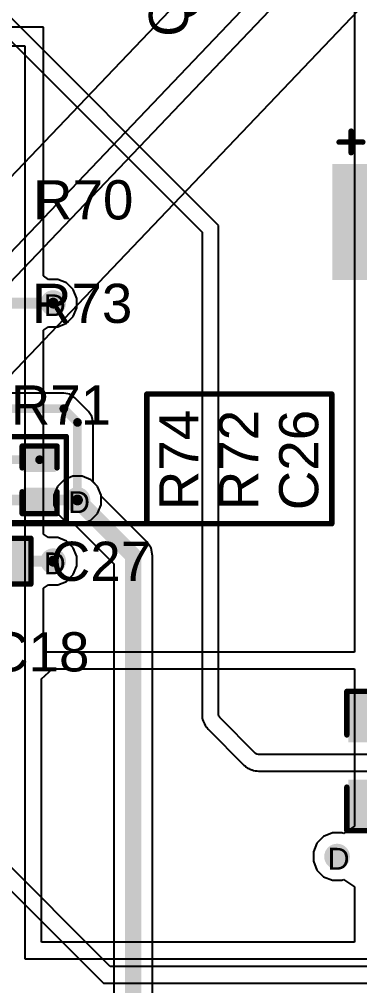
# Model space of a CAD drawing. Header units: inches. Extents: x -11 to 5428, y 0 to 5423.
# Drawn here: x 324.15 to 332.09, y 57.88 to 80.42 of the extents above; entities that cross this region are included whole.
import ezdxf

# ---------------------------------------------------------------- set-up
doc = ezdxf.new("R2010")
doc.units = ezdxf.units.IN
for name, color, linetype in [('Bottom Layer', 5, 'Continuous'), ('Drill Drawing', 1, 'Continuous'), ('GND', 16, 'Continuous'), ('PWR', 76, 'Continuous'), ('Top Layer', 1, 'Continuous'), ('Top Overlay', 2, 'Continuous'), ('Top Paste', 8, 'Continuous'), ('Top Solder', 216, 'Continuous'), ('Via Holes', 16, 'Continuous')]:
    doc.layers.add(name, color=color, linetype=linetype)
doc.styles.add('Arial', font='', dxfattribs={"height": 0.2})
doc.styles.get('Arial').set_extended_font_data('Arial')

# ---------------------------------------------------------------- blocks, each defined once
blk = doc.blocks.new('UCD_220_F_10__D___569')
at = {"layer": 'Top Layer'}
for points in [[(-6, 1.25), (-2, 1.25), (-2, -1.25), (-6, -1.25)], [(2, 1.25), (6, 1.25), (6, -1.25), (2, -1.25)]]:
    blk.add_hatch(color=1, dxfattribs=at).paths.add_polyline_path(points)
at = {"layer": 'Top Paste'}
for points in [[(-6, 1.25), (-2, 1.25), (-2, -1.25), (-6, -1.25)], [(2, 1.25), (6, 1.25), (6, -1.25), (2, -1.25)]]:
    blk.add_hatch(color=8, dxfattribs=at).paths.add_polyline_path(points)
at = {"layer": 'Top Solder'}
for points in [[(-6.102, 1.352), (-1.898, 1.352), (-1.898, -1.352), (-6.102, -1.352)], [(1.898, 1.352), (6.102, 1.352), (6.102, -1.352), (1.898, -1.352)]]:
    blk.add_hatch(color=216, dxfattribs=at).paths.add_polyline_path(points)
at = {"layer": 'Top Overlay'}
for points in [[(-5.131, 3.708, 0.127, 0.127, 0), (-3.632, 5.207, 0.127, 0.127, 0)], [(-3.632, 5.207, 0.127, 0.127, 0), (5.131, 5.207, 0.127, 0.127, 0)], [(5.131, 1.499, 0.127, 0.127, 0), (5.131, 5.207, 0.127, 0.127, 0)], [(-5.131, 1.524, 0.127, 0.127, 0), (-5.131, 3.708, 0.127, 0.127, 0)], [(-5.664, 1.618, 0.127, 0.127, 0), (-5.664, 2.121, 0.127, 0.127, 0)], [(-5.946, 1.866, 0.127, 0.127, 0), (-5.392, 1.866, 0.127, 0.127, 0)], [(-5.131, -3.708, 0.127, 0.127, 0), (-5.131, -1.524, 0.127, 0.127, 0)], [(5.131, -5.207, 0.127, 0.127, 0), (5.131, -1.499, 0.127, 0.127, 0)], [(-5.131, -3.708, 0.127, 0.127, 0), (-3.632, -5.207, 0.127, 0.127, 0)], [(-3.632, -5.207, 0.127, 0.127, 0), (5.131, -5.207, 0.127, 0.127, 0)]]:
    blk.add_lwpolyline(points, format="xyseb", dxfattribs=at)
for points in [[(-3.664, 5.207, 0.0635, 0.0635, 1), (-3.6, 5.207, 0.0635, 0.0635, 1)], [(-3.664, 5.207, 0.0635, 0.0635, 1), (-3.6, 5.207, 0.0635, 0.0635, 1)], [(5.099, 5.207, 0.0635, 0.0635, 1), (5.163, 5.207, 0.0635, 0.0635, 1)], [(5.099, 5.207, 0.0635, 0.0635, 1), (5.163, 5.207, 0.0635, 0.0635, 1)], [(-5.163, 3.708, 0.0635, 0.0635, 1), (-5.099, 3.708, 0.0635, 0.0635, 1)], [(-5.163, 3.708, 0.0635, 0.0635, 1), (-5.099, 3.708, 0.0635, 0.0635, 1)], [(-5.696, 2.121, 0.0635, 0.0635, 1), (-5.632, 2.121, 0.0635, 0.0635, 1)], [(-5.977, 1.866, 0.0635, 0.0635, 1), (-5.914, 1.866, 0.0635, 0.0635, 1)], [(-5.424, 1.866, 0.0635, 0.0635, 1), (-5.36, 1.866, 0.0635, 0.0635, 1)], [(-5.696, 1.618, 0.0635, 0.0635, 1), (-5.632, 1.618, 0.0635, 0.0635, 1)], [(-5.163, 1.524, 0.0635, 0.0635, 1), (-5.099, 1.524, 0.0635, 0.0635, 1)], [(5.099, 1.499, 0.0635, 0.0635, 1), (5.163, 1.499, 0.0635, 0.0635, 1)], [(-5.163, -1.524, 0.0635, 0.0635, 1), (-5.099, -1.524, 0.0635, 0.0635, 1)], [(5.099, -1.499, 0.0635, 0.0635, 1), (5.163, -1.499, 0.0635, 0.0635, 1)], [(-5.163, -3.708, 0.0635, 0.0635, 1), (-5.099, -3.708, 0.0635, 0.0635, 1)], [(-5.163, -3.708, 0.0635, 0.0635, 1), (-5.099, -3.708, 0.0635, 0.0635, 1)], [(-3.664, -5.207, 0.0635, 0.0635, 1), (-3.6, -5.207, 0.0635, 0.0635, 1)], [(-3.664, -5.207, 0.0635, 0.0635, 1), (-3.6, -5.207, 0.0635, 0.0635, 1)], [(5.099, -5.207, 0.0635, 0.0635, 1), (5.163, -5.207, 0.0635, 0.0635, 1)], [(5.099, -5.207, 0.0635, 0.0635, 1), (5.163, -5.207, 0.0635, 0.0635, 1)]]:
    blk.add_lwpolyline(points, format="xyseb", close=True, dxfattribs=at)
blk = doc.blocks.new('C___0805_572')
at = {"layer": 'Top Layer'}
for points in [[(-1.524, 0.762), (-0.508, 0.762), (-0.508, -0.762), (-1.524, -0.762)], [(0.508, 0.762), (1.524, 0.762), (1.524, -0.762), (0.508, -0.762)]]:
    blk.add_hatch(color=1, dxfattribs=at).paths.add_polyline_path(points)
at = {"layer": 'Top Paste'}
for points in [[(-1.524, 0.762), (-0.508, 0.762), (-0.508, -0.762), (-1.524, -0.762)], [(0.508, 0.762), (1.524, 0.762), (1.524, -0.762), (0.508, -0.762)]]:
    blk.add_hatch(color=8, dxfattribs=at).paths.add_polyline_path(points)
at = {"layer": 'Top Solder'}
for points in [[(-1.594, 0.832), (-0.438, 0.832), (-0.438, -0.832), (-1.594, -0.832)], [(0.438, 0.832), (1.594, 0.832), (1.594, -0.832), (0.438, -0.832)]]:
    blk.add_hatch(color=216, dxfattribs=at).paths.add_polyline_path(points)
at = {"layer": 'Top Overlay'}
for points in [[(-1.626, 0.864, 0.127, 0.127, 0), (-1.626, -0.864, 0.127, 0.127, 0)], [(-1.626, 0.864, 0.127, 0.127, 0), (-0.61, 0.864, 0.127, 0.127, 0)], [(0.61, 0.864, 0.127, 0.127, 0), (1.626, 0.864, 0.127, 0.127, 0)], [(1.626, 0.864, 0.127, 0.127, 0), (1.626, -0.864, 0.127, 0.127, 0)], [(-1.626, -0.864, 0.127, 0.127, 0), (-0.61, -0.864, 0.127, 0.127, 0)], [(0.61, -0.864, 0.127, 0.127, 0), (1.626, -0.864, 0.127, 0.127, 0)]]:
    blk.add_lwpolyline(points, format="xyseb", dxfattribs=at)
for points in [[(-1.657, 0.864, 0.0635, 0.0635, 1), (-1.594, 0.864, 0.0635, 0.0635, 1)], [(-1.657, 0.864, 0.0635, 0.0635, 1), (-1.594, 0.864, 0.0635, 0.0635, 1)], [(-0.641, 0.864, 0.0635, 0.0635, 1), (-0.578, 0.864, 0.0635, 0.0635, 1)], [(0.578, 0.864, 0.0635, 0.0635, 1), (0.641, 0.864, 0.0635, 0.0635, 1)], [(1.594, 0.864, 0.0635, 0.0635, 1), (1.657, 0.864, 0.0635, 0.0635, 1)], [(1.594, 0.864, 0.0635, 0.0635, 1), (1.657, 0.864, 0.0635, 0.0635, 1)], [(-1.657, -0.864, 0.0635, 0.0635, 1), (-1.594, -0.864, 0.0635, 0.0635, 1)], [(-1.657, -0.864, 0.0635, 0.0635, 1), (-1.594, -0.864, 0.0635, 0.0635, 1)], [(-0.641, -0.864, 0.0635, 0.0635, 1), (-0.578, -0.864, 0.0635, 0.0635, 1)], [(0.578, -0.864, 0.0635, 0.0635, 1), (0.641, -0.864, 0.0635, 0.0635, 1)], [(1.594, -0.864, 0.0635, 0.0635, 1), (1.657, -0.864, 0.0635, 0.0635, 1)], [(1.594, -0.864, 0.0635, 0.0635, 1), (1.657, -0.864, 0.0635, 0.0635, 1)]]:
    blk.add_lwpolyline(points, format="xyseb", close=True, dxfattribs=at)
blk = doc.blocks.new('C___0402_584')
at = {"layer": 'Top Layer'}
for points in [[(-0.698, -0.317), (-0.698, 0.318), (-0.241, 0.318), (-0.241, -0.317)], [(0.241, -0.317), (0.241, 0.318), (0.699, 0.318), (0.699, -0.317)]]:
    blk.add_hatch(color=1, dxfattribs=at).paths.add_polyline_path(points)
at = {"layer": 'Top Paste'}
for points in [[(-0.698, -0.317), (-0.698, 0.318), (-0.241, 0.318), (-0.241, -0.317)], [(0.241, -0.317), (0.241, 0.318), (0.699, 0.318), (0.699, -0.317)]]:
    blk.add_hatch(color=8, dxfattribs=at).paths.add_polyline_path(points)
at = {"layer": 'Top Solder'}
for points in [[(-0.758, -0.377), (-0.758, 0.378), (-0.181, 0.378), (-0.181, -0.377)], [(0.181, -0.377), (0.181, 0.378), (0.759, 0.378), (0.759, -0.377)]]:
    blk.add_hatch(color=216, dxfattribs=at).paths.add_polyline_path(points)
at = {"layer": 'Top Overlay'}
for points in [[(-0.787, -0.406, 0.127, 0.127, 0), (-0.787, 0.406, 0.127, 0.127, 0)], [(-0.279, 0.406, 0.127, 0.127, 0), (-0.787, 0.406, 0.127, 0.127, 0)], [(0.787, 0.406, 0.127, 0.127, 0), (0.279, 0.406, 0.127, 0.127, 0)], [(0.787, -0.406, 0.127, 0.127, 0), (0.787, 0.406, 0.127, 0.127, 0)], [(-0.279, -0.406, 0.127, 0.127, 0), (-0.787, -0.406, 0.127, 0.127, 0)], [(0.787, -0.406, 0.127, 0.127, 0), (0.279, -0.406, 0.127, 0.127, 0)]]:
    blk.add_lwpolyline(points, format="xyseb", dxfattribs=at)
for points in [[(-0.819, 0.406, 0.0635, 0.0635, 1), (-0.756, 0.406, 0.0635, 0.0635, 1)], [(-0.819, 0.406, 0.0635, 0.0635, 1), (-0.756, 0.406, 0.0635, 0.0635, 1)], [(-0.311, 0.406, 0.0635, 0.0635, 1), (-0.248, 0.406, 0.0635, 0.0635, 1)], [(0.248, 0.406, 0.0635, 0.0635, 1), (0.311, 0.406, 0.0635, 0.0635, 1)], [(0.756, 0.406, 0.0635, 0.0635, 1), (0.819, 0.406, 0.0635, 0.0635, 1)], [(0.756, 0.406, 0.0635, 0.0635, 1), (0.819, 0.406, 0.0635, 0.0635, 1)], [(-0.819, -0.406, 0.0635, 0.0635, 1), (-0.756, -0.406, 0.0635, 0.0635, 1)], [(-0.819, -0.406, 0.0635, 0.0635, 1), (-0.756, -0.406, 0.0635, 0.0635, 1)], [(-0.311, -0.406, 0.0635, 0.0635, 1), (-0.248, -0.406, 0.0635, 0.0635, 1)], [(0.248, -0.406, 0.0635, 0.0635, 1), (0.311, -0.406, 0.0635, 0.0635, 1)], [(0.756, -0.406, 0.0635, 0.0635, 1), (0.819, -0.406, 0.0635, 0.0635, 1)], [(0.756, -0.406, 0.0635, 0.0635, 1), (0.819, -0.406, 0.0635, 0.0635, 1)]]:
    blk.add_lwpolyline(points, format="xyseb", close=True, dxfattribs=at)
blk = doc.blocks.new('C___0603_585')
at = {"layer": 'Top Layer'}
for points in [[(-0.381, 0.444), (-0.381, -0.445), (-1.143, -0.445), (-1.143, 0.444)], [(1.143, 0.444), (1.143, -0.445), (0.381, -0.445), (0.381, 0.444)]]:
    blk.add_hatch(color=1, dxfattribs=at).paths.add_polyline_path(points)
at = {"layer": 'Top Paste'}
for points in [[(-0.381, 0.444), (-0.381, -0.445), (-1.143, -0.445), (-1.143, 0.444)], [(1.143, 0.444), (1.143, -0.445), (0.381, -0.445), (0.381, 0.444)]]:
    blk.add_hatch(color=8, dxfattribs=at).paths.add_polyline_path(points)
at = {"layer": 'Top Solder'}
for points in [[(-0.321, 0.504), (-0.321, -0.505), (-1.203, -0.505), (-1.203, 0.504)], [(1.203, 0.504), (1.203, -0.505), (0.321, -0.505), (0.321, 0.504)]]:
    blk.add_hatch(color=216, dxfattribs=at).paths.add_polyline_path(points)
at = {"layer": 'Top Overlay'}
for points in [[(-1.245, 0.533, 0.127, 0.127, 0), (-1.245, -0.533, 0.127, 0.127, 0)], [(-0.457, 0.533, 0.127, 0.127, 0), (-1.245, 0.533, 0.127, 0.127, 0)], [(1.245, 0.533, 0.127, 0.127, 0), (0.457, 0.533, 0.127, 0.127, 0)], [(1.245, 0.533, 0.127, 0.127, 0), (1.245, -0.533, 0.127, 0.127, 0)], [(-0.457, -0.533, 0.127, 0.127, 0), (-1.245, -0.533, 0.127, 0.127, 0)], [(1.245, -0.533, 0.127, 0.127, 0), (0.457, -0.533, 0.127, 0.127, 0)]]:
    blk.add_lwpolyline(points, format="xyseb", dxfattribs=at)
for points in [[(-1.276, 0.533, 0.0635, 0.0635, 1), (-1.213, 0.533, 0.0635, 0.0635, 1)], [(-1.276, 0.533, 0.0635, 0.0635, 1), (-1.213, 0.533, 0.0635, 0.0635, 1)], [(-0.489, 0.533, 0.0635, 0.0635, 1), (-0.425, 0.533, 0.0635, 0.0635, 1)], [(0.425, 0.533, 0.0635, 0.0635, 1), (0.489, 0.533, 0.0635, 0.0635, 1)], [(1.213, 0.533, 0.0635, 0.0635, 1), (1.276, 0.533, 0.0635, 0.0635, 1)], [(1.213, 0.533, 0.0635, 0.0635, 1), (1.276, 0.533, 0.0635, 0.0635, 1)], [(-1.276, -0.533, 0.0635, 0.0635, 1), (-1.213, -0.533, 0.0635, 0.0635, 1)], [(-1.276, -0.533, 0.0635, 0.0635, 1), (-1.213, -0.533, 0.0635, 0.0635, 1)], [(-0.489, -0.533, 0.0635, 0.0635, 1), (-0.425, -0.533, 0.0635, 0.0635, 1)], [(0.425, -0.533, 0.0635, 0.0635, 1), (0.489, -0.533, 0.0635, 0.0635, 1)], [(1.213, -0.533, 0.0635, 0.0635, 1), (1.276, -0.533, 0.0635, 0.0635, 1)], [(1.213, -0.533, 0.0635, 0.0635, 1), (1.276, -0.533, 0.0635, 0.0635, 1)]]:
    blk.add_lwpolyline(points, format="xyseb", close=True, dxfattribs=at)
blk = doc.blocks.new('13_WQFN_HR__3_2__610')
at = {"layer": 'Top Solder'}
for p in [(-0.423, 1.047), (1.31, 1.075), (1.302, -1.253), (-0.423, -1.678)]:
    blk.add_line(p, (5353.868, -5108.198), dxfattribs=at)

msp = doc.modelspace()

# ---------------------------------------------------------------- hatches: boundary and pattern name
at = {"layer": 'Bottom Layer'}
h = msp.add_hatch(color=5, dxfattribs=at)
edge = h.paths.add_edge_path()
edge.add_arc((324.942, 73.802), 0.3, 0, 360)
h = msp.add_hatch(color=5, dxfattribs=at)
edge = h.paths.add_edge_path()
edge.add_arc((325.509, 69.209), 0.3, 0, 360)
h = msp.add_hatch(color=5, dxfattribs=at)
edge = h.paths.add_edge_path()
edge.add_arc((324.942, 67.781), 0.3, 0, 360)
h = msp.add_hatch(color=5, dxfattribs=at)
edge = h.paths.add_edge_path()
edge.add_arc((331.567, 60.89), 0.3, 0, 360)
at = {"layer": 'GND'}
h = msp.add_hatch(color=16, dxfattribs=at)
edge = h.paths.add_edge_path()
edge.add_arc((324.942, 73.802), 0.3, 0, 360)
h = msp.add_hatch(color=16, dxfattribs=at)
edge = h.paths.add_edge_path()
edge.add_arc((325.509, 69.209), 0.3, 0, 360)
h = msp.add_hatch(color=16, dxfattribs=at)
edge = h.paths.add_edge_path()
edge.add_arc((324.942, 67.781), 0.3, 0, 360)
h = msp.add_hatch(color=16, dxfattribs=at)
edge = h.paths.add_edge_path()
edge.add_arc((331.567, 60.89), 0.3, 0, 360)
at = {"layer": 'PWR'}
h = msp.add_hatch(color=76, dxfattribs=at)
edge = h.paths.add_edge_path()
edge.add_arc((324.942, 73.802), 0.3, 0, 360)
h = msp.add_hatch(color=76, dxfattribs=at)
edge = h.paths.add_edge_path()
edge.add_arc((325.509, 69.209), 0.3, 0, 360)
h = msp.add_hatch(color=76, dxfattribs=at)
edge = h.paths.add_edge_path()
edge.add_arc((324.942, 67.781), 0.3, 0, 360)
h = msp.add_hatch(color=76, dxfattribs=at)
edge = h.paths.add_edge_path()
edge.add_arc((331.567, 60.89), 0.3, 0, 360)
at = {"layer": 'Top Layer'}
h = msp.add_hatch(color=1, dxfattribs=at)
edge = h.paths.add_edge_path()
edge.add_arc((324.942, 73.802), 0.3, 0, 360)
h = msp.add_hatch(color=1, dxfattribs=at)
edge = h.paths.add_edge_path()
edge.add_arc((325.509, 69.209), 0.3, 0, 360)
h = msp.add_hatch(color=1, dxfattribs=at)
edge = h.paths.add_edge_path()
edge.add_arc((324.942, 67.781), 0.3, 0, 360)
h = msp.add_hatch(color=1, dxfattribs=at)
edge = h.paths.add_edge_path()
edge.add_arc((331.567, 60.89), 0.3, 0, 360)
at = {"layer": 'Via Holes'}
h = msp.add_hatch(color=7, dxfattribs=at)
edge = h.paths.add_edge_path()
edge.add_arc((324.942, 73.802), 0.15, 0, 360)
h = msp.add_hatch(color=7, dxfattribs=at)
edge = h.paths.add_edge_path()
edge.add_arc((325.509, 69.209), 0.15, 0, 360)
h = msp.add_hatch(color=7, dxfattribs=at)
edge = h.paths.add_edge_path()
edge.add_arc((324.942, 67.781), 0.15, 0, 360)
h = msp.add_hatch(color=7, dxfattribs=at)
edge = h.paths.add_edge_path()
edge.add_arc((331.567, 60.89), 0.15, 0, 360)

# ---------------------------------------------------------------- linework, layer by layer
at = {"layer": 'Bottom Layer'}
for p, q in [((325.196, 69.678), (325.04, 69.522)), ((325.399, 69.763), (325.196, 69.678)), ((325.62, 69.763), (325.399, 69.763)), ((325.823, 69.678), (325.62, 69.763)), ((325.979, 69.522), (325.823, 69.678)), ((325.04, 69.522), (324.955, 69.319)), ((326.063, 69.319), (325.979, 69.522)), ((324.955, 69.319), (324.955, 69.098)), ((326.063, 69.296), (326.063, 69.319)), ((327.13, 68.229), (326.063, 69.296)), ((324.955, 69.098), (325.04, 68.895)), ((325.04, 68.895), (325.196, 68.739)), ((325.196, 68.739), (325.399, 68.655)), ((325.399, 68.655), (325.422, 68.655)), ((325.422, 68.655), (326.356, 67.721)), ((327.228, 68.082), (327.13, 68.229)), ((327.13, 68.229), (327.13, 68.229)), ((327.262, 67.909), (327.228, 68.082)), ((327.262, 48.328), (327.262, 67.909)), ((327.262, 67.909), (327.262, 67.909)), ((326.356, 67.721), (326.356, 48.14))]:
    msp.add_line(p, q, dxfattribs=at)
for points in [[(325.509, 69.209, 0.381, 0.381, 0), (326.809, 67.909, 0.381, 0.381, 0)], [(326.809, 48.14, 0.381, 0.381, 0), (326.809, 67.909, 0.381, 0.381, 0)]]:
    msp.add_lwpolyline(points, format="xyseb", dxfattribs=at)
for points in [[(325.414, 69.209, 0.191, 0.191, 1), (325.605, 69.209, 0.191, 0.191, 1)], [(326.714, 67.909, 0.191, 0.191, 1), (326.904, 67.909, 0.191, 0.191, 1)], [(326.714, 67.909, 0.191, 0.191, 1), (326.904, 67.909, 0.191, 0.191, 1)]]:
    msp.add_lwpolyline(points, format="xyseb", close=True, dxfattribs=at)
at = {"layer": 'GND'}
for p, q in [((325.196, 69.678), (325.04, 69.522)), ((325.399, 69.763), (325.196, 69.678)), ((325.62, 69.763), (325.399, 69.763)), ((325.823, 69.678), (325.62, 69.763)), ((325.979, 69.522), (325.823, 69.678)), ((325.04, 69.522), (324.955, 69.319)), ((326.063, 69.319), (325.979, 69.522)), ((324.955, 69.319), (324.955, 69.098)), ((326.063, 69.098), (326.063, 69.319)), ((324.955, 69.098), (325.04, 68.895)), ((325.979, 68.895), (326.063, 69.098)), ((325.04, 68.895), (325.196, 68.739)), ((325.823, 68.739), (325.979, 68.895)), ((325.196, 68.739), (325.399, 68.655)), ((325.399, 68.655), (325.62, 68.655)), ((325.62, 68.655), (325.823, 68.739))]:
    msp.add_line(p, q, dxfattribs=at)
at = {"layer": 'PWR'}
for p, q in [((331.971, 91.415), (331.971, 65.659)), ((324.714, 80.239), (312.115, 80.239)), ((324.714, 74.436), (324.714, 80.239)), ((312.504, 79.807), (324.282, 79.807)), ((324.282, 79.807), (324.282, 58.502)), ((324.832, 74.356), (324.714, 74.436)), ((325.053, 74.356), (324.832, 74.356)), ((325.256, 74.272), (325.053, 74.356)), ((325.412, 74.116), (325.256, 74.272)), ((325.496, 73.913), (325.412, 74.116)), ((325.496, 73.692), (325.496, 73.913)), ((325.412, 73.489), (325.496, 73.692)), ((325.053, 73.248), (325.256, 73.333)), ((325.256, 73.333), (325.412, 73.489)), ((324.714, 73.169), (324.832, 73.248)), ((324.714, 68.414), (324.714, 73.169)), ((324.832, 73.248), (325.053, 73.248)), ((324.832, 68.335), (324.714, 68.414)), ((325.053, 68.335), (324.832, 68.335)), ((325.256, 68.25), (325.053, 68.335)), ((325.412, 68.095), (325.256, 68.25)), ((325.496, 67.891), (325.412, 68.095)), ((325.496, 67.671), (325.496, 67.891)), ((325.412, 67.467), (325.496, 67.671)), ((325.256, 67.311), (325.412, 67.467)), ((324.714, 67.148), (324.832, 67.227)), ((324.832, 67.227), (325.053, 67.227)), ((325.053, 67.227), (325.256, 67.311)), ((324.714, 65.659), (324.714, 67.148)), ((331.971, 65.659), (324.714, 65.659)), ((324.67, 65.034), (324.924, 65.271)), ((324.924, 65.271), (331.971, 65.271)), ((331.971, 65.271), (331.971, 61.598)), ((324.67, 58.89), (324.67, 65.034)), ((331.971, 61.598), (331.717, 61.428)), ((331.253, 61.36), (331.097, 61.204)), ((331.457, 61.444), (331.253, 61.36)), ((331.677, 61.444), (331.457, 61.444)), ((331.717, 61.428), (331.677, 61.444)), ((331.097, 61.204), (331.013, 61)), ((331.013, 61), (331.013, 60.78)), ((331.013, 60.78), (331.097, 60.576)), ((331.097, 60.576), (331.253, 60.421)), ((331.253, 60.421), (331.457, 60.336)), ((331.457, 60.336), (331.677, 60.336)), ((331.677, 60.336), (331.717, 60.353)), ((331.717, 60.353), (331.971, 60.183)), ((331.971, 60.183), (331.971, 58.89)), ((331.971, 58.89), (324.67, 58.89)), ((324.282, 58.502), (332.359, 58.502))]:
    msp.add_line(p, q, dxfattribs=at)
at = {"layer": 'Top Layer'}
for p, q in [((328.803, 75.616), (323.445, 80.973)), ((323.171, 80.699), (328.415, 75.455)), ((328.803, 69.507), (328.803, 75.616)), ((328.415, 75.455), (328.415, 69.507)), ((325.19, 71.701), (323.672, 71.701)), ((325.329, 71.674), (325.19, 71.701)), ((325.19, 71.701), (325.19, 71.701)), ((325.446, 71.595), (325.329, 71.674)), ((325.766, 71.276), (325.446, 71.595)), ((325.844, 71.158), (325.766, 71.276)), ((325.766, 71.276), (325.766, 71.276)), ((325.872, 71.019), (325.844, 71.158)), ((325.872, 69.63), (325.872, 71.019)), ((325.872, 71.019), (325.872, 71.019)), ((325.979, 69.522), (325.872, 69.63)), ((326.063, 69.319), (325.979, 69.522)), ((328.415, 69.507), (328.415, 64.199)), ((328.803, 64.199), (328.803, 69.507)), ((326.063, 69.098), (326.063, 69.319)), ((325.979, 68.895), (326.063, 69.098)), ((325.823, 68.739), (325.979, 68.895)), ((322.923, 68.726), (325.196, 68.726)), ((325.196, 68.726), (325.208, 68.734)), ((325.196, 68.726), (325.196, 68.726)), ((325.208, 68.734), (325.399, 68.655)), ((325.399, 68.655), (325.62, 68.655)), ((325.62, 68.655), (325.823, 68.739)), ((326.274, 58.326), (320.564, 64.037)), ((328.415, 64.199), (328.422, 64.161)), ((328.422, 64.161), (328.422, 64.123)), ((328.422, 64.123), (328.429, 64.088)), ((328.429, 64.088), (328.444, 64.052)), ((328.444, 64.052), (328.444, 64.05)), ((328.444, 64.05), (328.445, 64.048)), ((328.445, 64.048), (328.471, 63.987)), ((328.81, 64.163), (328.803, 64.199)), ((328.83, 64.133), (328.81, 64.163)), ((329.665, 63.298), (328.83, 64.133)), ((328.471, 63.987), (328.471, 63.985)), ((328.471, 63.985), (328.472, 63.983)), ((328.472, 63.983), (328.487, 63.948)), ((328.487, 63.948), (328.507, 63.918)), ((328.507, 63.918), (328.534, 63.89)), ((328.534, 63.89), (328.555, 63.859)), ((328.555, 63.859), (329.39, 63.024)), ((320.289, 63.762), (326, 58.051)), ((329.695, 63.278), (329.665, 63.298)), ((329.73, 63.271), (329.695, 63.278)), ((336.626, 63.271), (329.73, 63.271)), ((329.39, 63.024), (329.422, 63.003)), ((329.422, 63.003), (329.449, 62.975)), ((329.449, 62.975), (329.479, 62.955)), ((329.479, 62.955), (329.514, 62.941)), ((329.514, 62.941), (329.516, 62.94)), ((329.516, 62.94), (329.518, 62.939)), ((329.518, 62.939), (329.58, 62.914)), ((329.58, 62.914), (329.582, 62.913)), ((329.582, 62.913), (329.584, 62.912)), ((329.584, 62.912), (329.619, 62.897)), ((329.619, 62.897), (329.654, 62.89)), ((329.654, 62.89), (329.693, 62.89)), ((329.693, 62.89), (329.73, 62.883)), ((329.73, 62.883), (336.465, 62.883)), ((339.208, 58.326), (326.274, 58.326)), ((326, 58.051), (326, 58.051)), ((326, 58.051), (326.114, 57.937)), ((326.114, 57.937), (340.127, 57.937))]:
    msp.add_line(p, q, dxfattribs=at)
for points in [[(323.387, 73.802, 0.254, 0.254, 0), (324.942, 73.802, 0.254, 0.254, 0)], [(323.19, 71.339, 0.203, 0.203, 0), (325.19, 71.339, 0.203, 0.203, 0)], [(325.19, 71.339, 0.203, 0.203, 0), (325.509, 71.019, 0.203, 0.203, 0)], [(325.509, 69.209, 0.203, 0.203, 0), (325.509, 71.019, 0.203, 0.203, 0)], [(323.495, 70.148, 0.203, 0.203, 0), (324.625, 70.148, 0.203, 0.203, 0)], [(323.495, 69.209, 0.254, 0.254, 0), (325.509, 69.209, 0.254, 0.254, 0)], [(323.939, 67.781, 0.254, 0.254, 0), (324.942, 67.781, 0.254, 0.254, 0)]]:
    msp.add_lwpolyline(points, format="xyseb", dxfattribs=at)
for points in [[(324.879, 73.802, 0.127, 0.127, 1), (325.006, 73.802, 0.127, 0.127, 1)], [(325.139, 71.339, 0.102, 0.102, 1), (325.241, 71.339, 0.102, 0.102, 1)], [(325.139, 71.339, 0.102, 0.102, 1), (325.241, 71.339, 0.102, 0.102, 1)], [(325.459, 71.019, 0.102, 0.102, 1), (325.56, 71.019, 0.102, 0.102, 1)], [(325.459, 71.019, 0.102, 0.102, 1), (325.56, 71.019, 0.102, 0.102, 1)], [(324.574, 70.148, 0.102, 0.102, 1), (324.676, 70.148, 0.102, 0.102, 1)], [(325.446, 69.209, 0.127, 0.127, 1), (325.573, 69.209, 0.127, 0.127, 1)], [(325.459, 69.209, 0.102, 0.102, 1), (325.56, 69.209, 0.102, 0.102, 1)], [(324.879, 67.781, 0.127, 0.127, 1), (325.006, 67.781, 0.127, 0.127, 1)]]:
    msp.add_lwpolyline(points, format="xyseb", close=True, dxfattribs=at)
at = {"layer": 'Top Overlay'}
for points in [[(327.127, 71.679, 0.127, 0.127, 0), (331.445, 71.679, 0.127, 0.127, 0)], [(327.127, 68.656, 0.127, 0.127, 0), (327.127, 71.679, 0.127, 0.127, 0)], [(331.445, 68.656, 0.127, 0.127, 0), (331.445, 71.679, 0.127, 0.127, 0)], [(321.716, 70.688, 0.127, 0.127, 0), (325.247, 70.688, 0.127, 0.127, 0)], [(325.247, 68.656, 0.127, 0.127, 0), (325.247, 70.688, 0.127, 0.127, 0)], [(321.716, 68.656, 0.127, 0.127, 0), (325.247, 68.656, 0.127, 0.127, 0)], [(325.247, 68.656, 0.127, 0.127, 0), (327.376, 68.656, 0.127, 0.127, 0)], [(327.127, 68.656, 0.127, 0.127, 0), (331.445, 68.656, 0.127, 0.127, 0)]]:
    msp.add_lwpolyline(points, format="xyseb", dxfattribs=at)
for points in [[(327.095, 71.679, 0.0635, 0.0635, 1), (327.158, 71.679, 0.0635, 0.0635, 1)], [(327.095, 71.679, 0.0635, 0.0635, 1), (327.158, 71.679, 0.0635, 0.0635, 1)], [(331.413, 71.679, 0.0635, 0.0635, 1), (331.476, 71.679, 0.0635, 0.0635, 1)], [(331.413, 71.679, 0.0635, 0.0635, 1), (331.476, 71.679, 0.0635, 0.0635, 1)], [(325.215, 70.688, 0.0635, 0.0635, 1), (325.279, 70.688, 0.0635, 0.0635, 1)], [(325.215, 70.688, 0.0635, 0.0635, 1), (325.279, 70.688, 0.0635, 0.0635, 1)], [(325.215, 68.656, 0.0635, 0.0635, 1), (325.279, 68.656, 0.0635, 0.0635, 1)], [(325.215, 68.656, 0.0635, 0.0635, 1), (325.279, 68.656, 0.0635, 0.0635, 1)], [(325.215, 68.656, 0.0635, 0.0635, 1), (325.279, 68.656, 0.0635, 0.0635, 1)], [(327.095, 68.656, 0.0635, 0.0635, 1), (327.158, 68.656, 0.0635, 0.0635, 1)], [(327.095, 68.656, 0.0635, 0.0635, 1), (327.158, 68.656, 0.0635, 0.0635, 1)], [(327.344, 68.656, 0.0635, 0.0635, 1), (327.408, 68.656, 0.0635, 0.0635, 1)], [(331.413, 68.656, 0.0635, 0.0635, 1), (331.476, 68.656, 0.0635, 0.0635, 1)], [(331.413, 68.656, 0.0635, 0.0635, 1), (331.476, 68.656, 0.0635, 0.0635, 1)]]:
    msp.add_lwpolyline(points, format="xyseb", close=True, dxfattribs=at)

# ---------------------------------------------------------------- block references
for name, p, rotation in [('13_WQFN_HR__3_2__610', (319.359, 69.498), 90), ('C___0402_584', (324.625, 69.679), 270), ('C___0603_585', (323.177, 67.781), 180), ('C___0805_572', (332.659, 63.119), 90)]:
    msp.add_blockref(name, p, dxfattribs=dict(rotation=rotation))
msp.add_blockref('UCD_220_F_10__D___569', (337.559, 75.692))

# ---------------------------------------------------------------- texts
at = {"layer": 'Drill Drawing', "style": 'Arial'}
for p in [(324.722, 73.498), (325.289, 68.904), (324.722, 67.476), (331.347, 60.586)]:
    msp.add_text('D', height=0.508, dxfattribs=at).set_placement(p)
at = {"layer": 'Top Overlay', "style": 'Arial'}
for s, p in [('Q3', (328.092, 80.018)), ('R74', (328.332, 68.969)), ('R72', (329.73, 68.969)), ('C26', (331.129, 68.969))]:
    msp.add_text(s, height=0.9144, rotation=90, dxfattribs=at).set_placement(p)
for s, p in [('R70', (324.471, 75.755)), ('R73', (324.446, 73.339)), ('R71', (323.952, 70.968)), ('C27', (324.886, 67.321)), ('C18', (323.445, 65.209))]:
    msp.add_text(s, height=0.9144, dxfattribs=at).set_placement(p)

doc.saveas('drawing.dxf')
